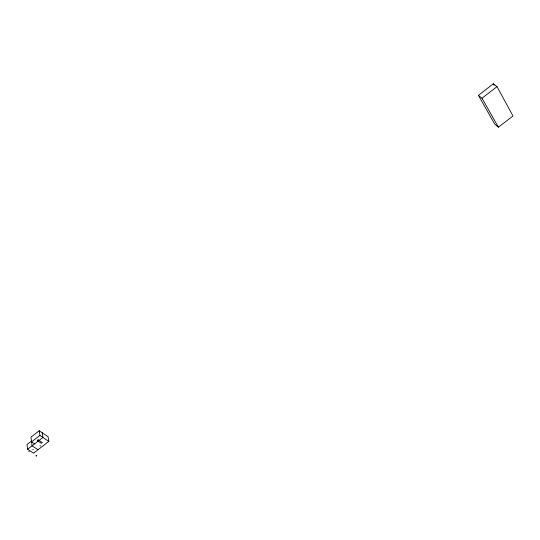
<?xml version="1.0" encoding="UTF-8"?>
<svg xmlns="http://www.w3.org/2000/svg" width="540" height="540" viewBox="0 0 540 540"><rect width="100%" height="100%" fill="white"/><g stroke="black" fill="none" stroke-linecap="round" stroke-linejoin="round"><path stroke-width="0.81" d="M36.153 455.355C35.39 457.144 37.928 455.261 36.18 455.335M40.716 445.804L40.014 445.932M33.332 449.685L32.731 449.665M29.282 451.589L28.728 451.602M31.468 441.113L27 444.575L27.581 449.3L33.554 453.168L48.816 441.389L48.107 436.725L39.238 430.758L30.949 437.191L32.076 445.824L38.03 449.712M478.406 95.33L493.304 83.788L496.996 86.616L513 115.985L498.38 127.183L494.788 124.186L478.406 95.33L481.99 98.226L498.38 127.183M39.238 430.758L39.899 435.436L31.556 441.896L34.587 443.887L42.91 437.447L42.235 432.769M27.581 449.3L34.587 443.887M481.99 98.226L496.996 86.616M39.899 435.436L48.816 441.389M493.304 83.788L494.107 85.252M38.124 439.817L37.172 440.552L41.371 443.327L42.316 442.591L38.124 439.817"/></g></svg>
